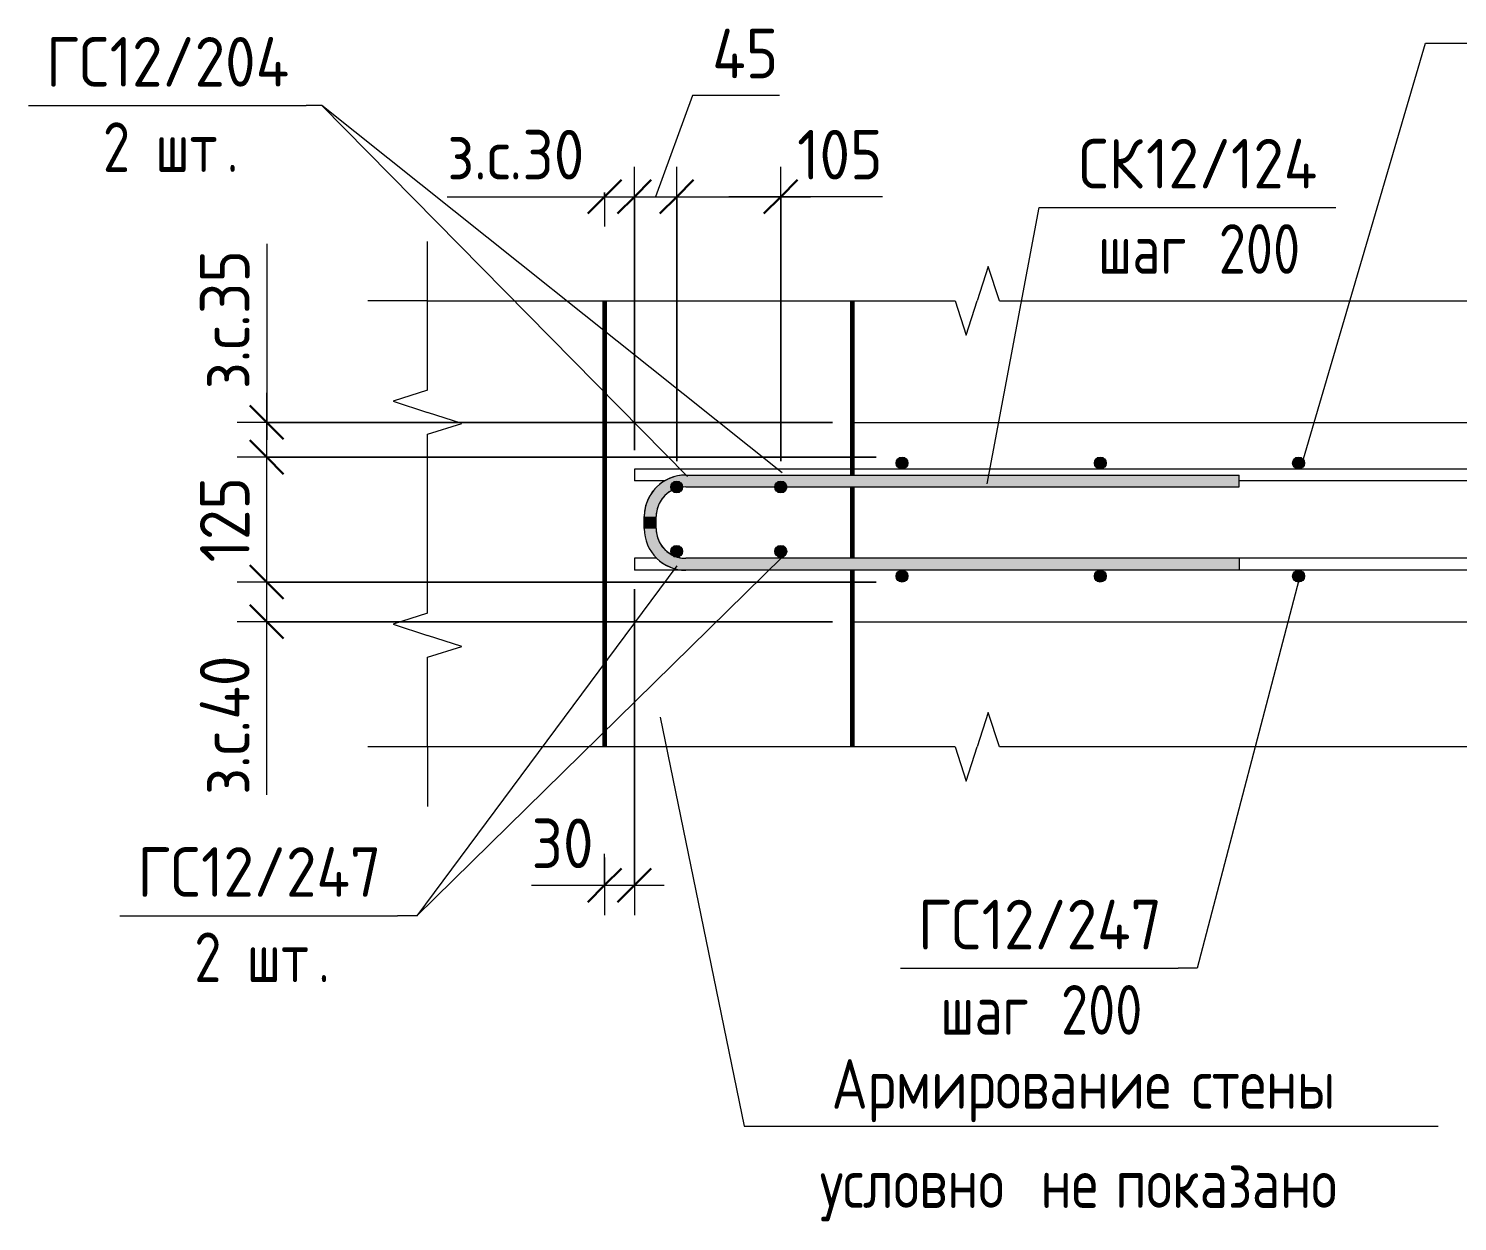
# Model space of a CAD drawing. Header units: millimetres. Extents: x 2384 to 38512, y -3571 to 48684.
# Drawn here: x 11555 to 12997, y 654 to 1857 of the extents above; entities that cross this region are included whole.
import ezdxf

# ---------------------------------------------------------------- set-up
doc = ezdxf.new("R2010")
doc.units = ezdxf.units.MM
for name, color, linetype, lineweight in [('AA_Dim', 7, 'Continuous', 9), ('AA_Dim-20', 7, 'Continuous', 9), ('AA_Linii', 7, 'Continuous', 9), ('AA_Oformlenie', 7, 'Continuous', 9), ('AA_Vinoska', 7, 'Continuous', 9), ('AF_Stena_Опалубка', 253, 'Continuous', 20), ('KR_Armatura', 7, 'Continuous', 20), ('KR_Armatura_Tonkie', 7, 'Continuous', 20)]:
    doc.layers.add(name, color=color, linetype=linetype, lineweight=lineweight)
doc.styles.add('GOST Common', font='GOST Common.ttf', dxfattribs={"width": 0.85, "height": 50})
doc.styles.add('ISOCPEUR_1', font='isocpeur.ttf', dxfattribs={"width": 0.9, "height": 50})
doc.styles.add('ISOCPEUR_2', font='isocpeur.ttf', dxfattribs={"width": 0.8, "height": 50})
doc.dimstyles.new('00_Точн_3_знака__прозр_', dxfattribs={"dimscale": 304.8, "dimtxt": 49.799059, "dimasz": 0.111549, "dimexe": 0.098425, "dimexo": 0.065617, "dimgap": 0.006562, "dimtad": 1, "dimdec": 3, "dimrnd": 0.001, "dimdsep": 46, "dimtxsty": 'ISOCPEUR_1', "dimblk1": 'OBLIQUE', "dimblk2": 'OBLIQUE', "dimsah": 1, "dimcen": 0.09, "dimdle": 0.098425, "dimazin": 0, "dimtfac": 1, "dimtdec": 4, "dimtix": 1, "dimtmove": 1, "dimatfit": 3, "dimfxl": 1, "dimtvp": 1, "dimtolj": 1, "dimtzin": 0, "dimlwd": 18, "dimlwe": 18, "dimarcsym": 2})
doc.dimstyles.new('05_Округл_5мм__прозр_', dxfattribs={"dimscale": 304.8, "dimtxt": 49.799059, "dimasz": 0.111549, "dimexe": 0.098425, "dimexo": 0.065617, "dimgap": 0.006562, "dimtad": 1, "dimdec": 0, "dimrnd": 5, "dimdsep": 46, "dimtxsty": 'ISOCPEUR_1', "dimblk1": 'OBLIQUE', "dimblk2": 'OBLIQUE', "dimsah": 1, "dimcen": 0.09, "dimdle": 0.098425, "dimazin": 0, "dimtfac": 1, "dimtdec": 4, "dimtix": 1, "dimtmove": 1, "dimatfit": 3, "dimfxl": 1, "dimtvp": 1, "dimtolj": 1, "dimtzin": 0, "dimlwd": 18, "dimlwe": 18, "dimarcsym": 2})
doc.dimstyles.new('05_Округл_5мм__прозр__1', dxfattribs={"dimscale": 304.8, "dimtxt": 49.799059, "dimasz": 0.111549, "dimexe": 0.098425, "dimexo": 0.065617, "dimgap": 0.006562, "dimtad": 1, "dimdec": 0, "dimrnd": 5, "dimdsep": 46, "dimtxsty": 'ISOCPEUR_1', "dimblk1": 'OBLIQUE', "dimblk2": 'OBLIQUE', "dimsah": 1, "dimcen": 0.09, "dimdle": 0.098425, "dimazin": 0, "dimtfac": 1, "dimtdec": 4, "dimtix": 1, "dimtmove": 0, "dimatfit": 3, "dimfxl": 1, "dimtvp": 1, "dimtolj": 1, "dimtzin": 0, "dimlwd": 18, "dimlwe": 18, "dimarcsym": 2})

# ---------------------------------------------------------------- blocks, each defined once
blk = doc.blocks.new('011_Прямоугольник обрыва _ЭлУзла_ - 011_Прямоугольник обрыва _ЭлУзла_-3892460-Сечение 7')
at = {"layer": 'AA_Oformlenie'}
for p, q in [((41186.3, 1492.5), (41186.3, 1582.4)), ((41186.3, 1582.4), (41718.7, 1582.4)), ((41763.2, 1582.4), (42827.6, 1582.4)), ((42872.1, 1582.4), (43404, 1582.4)), ((43404, 1582.4), (43404, 1492.5)), ((41186.3, 1267.6), (41186.3, 1448)), ((43404, 1448), (43404, 1267.6)), ((41186.3, 1132.7), (41186.3, 1223.1)), ((43404, 1223.1), (43404, 1132.7)), ((41718.7, 1132.7), (41186.3, 1132.7)), ((42827.6, 1132.7), (41763.2, 1132.7)), ((43404, 1132.7), (42872.1, 1132.7))]:
    blk.add_line(p, q, dxfattribs=at)
blk = doc.blocks.new('DIMBLOCK102-Сечение 7')
at = {"layer": 'AA_Dim-20', "lineweight": 30}
for p, q in [((11795.6, 1298.9), (11778.6, 1315.9)), ((11795.6, 1298.9), (11812.6, 1281.9)), ((11795.6, 1258.9), (11778.6, 1275.9)), ((11795.6, 1258.9), (11812.6, 1241.9))]:
    blk.add_line(p, q, dxfattribs=at)
at = {"layer": 'AA_Dim-20', "lineweight": 18}
for p, q in [((12410.4, 1298.9), (11765.6, 1298.9)), ((11795.6, 1228.9), (11795.6, 1298.9)), ((11795.6, 1298.9), (12410.4, 1298.9)), ((11795.6, 1255.7), (11795.6, 1278.9)), ((12366.4, 1258.9), (11765.6, 1258.9)), ((11795.6, 1258.9), (12366.4, 1258.9)), ((11795.6, 1084.4), (11795.6, 1255.7))]:
    blk.add_line(p, q, dxfattribs=at)
at = {"layer": 'AA_Dim-20', "color": 0, "lineweight": 18, "insert": (11728.2, 1084.4), "char_height": 50, "width": 181.575, "attachment_point": 1, "rotation": 90, "line_spacing_factor": 1.149209, "style": 'ISOCPEUR_1'}
blk.add_mtext('з.с.40', dxfattribs=at)
blk = doc.blocks.new('_Oblique')
at = {"color": 0, "linetype": 'ByBlock', "lineweight": -2}
blk.add_line((-0.5, -0.5), (0.5, 0.5), dxfattribs=at)
blk = doc.blocks.new('DIMBLOCK103-Сечение 7')
at = {"layer": 'AA_Dim-20', "lineweight": 30}
for p, q in [((11795.6, 1424.9), (11778.6, 1441.9)), ((11795.6, 1424.9), (11812.6, 1407.9)), ((11795.6, 1298.9), (11778.6, 1315.9)), ((11795.6, 1298.9), (11812.6, 1281.9))]:
    blk.add_line(p, q, dxfattribs=at)
at = {"layer": 'AA_Dim-20', "lineweight": 18}
for p, q in [((12410.4, 1424.9), (11765.6, 1424.9)), ((11795.6, 1298.9), (11795.6, 1424.9)), ((11795.6, 1424.9), (12410.4, 1424.9)), ((12410.4, 1298.9), (11765.6, 1298.9)), ((11795.6, 1298.9), (12410.4, 1298.9))]:
    blk.add_line(p, q, dxfattribs=at)
at = {"layer": 'AA_Dim-20', "color": 0, "lineweight": 18, "insert": (11728.2, 1318.8), "char_height": 50, "width": 103.429, "attachment_point": 1, "rotation": 90, "line_spacing_factor": 1.149209, "style": 'ISOCPEUR_1'}
blk.add_mtext('125', dxfattribs=at)
blk = doc.blocks.new('DIMBLOCK104-Сечение 7')
at = {"layer": 'AA_Dim-20', "lineweight": 18}
for p, q in [((11795.6, 1640), (11795.6, 1473.5)), ((11795.6, 1424.9), (11795.6, 1489.9)), ((11795.6, 1473.5), (11795.6, 1442.4)), ((12366.4, 1459.9), (11765.6, 1459.9)), ((11795.6, 1459.9), (12366.4, 1459.9)), ((12410.4, 1424.9), (11765.6, 1424.9)), ((11795.6, 1424.9), (12410.4, 1424.9))]:
    blk.add_line(p, q, dxfattribs=at)
at = {"layer": 'AA_Dim-20', "lineweight": 30}
for p, q in [((11795.6, 1459.9), (11778.6, 1476.9)), ((11795.6, 1459.9), (11812.6, 1442.9)), ((11795.6, 1424.9), (11778.6, 1441.9)), ((11795.6, 1424.9), (11812.6, 1407.9))]:
    blk.add_line(p, q, dxfattribs=at)
at = {"layer": 'AA_Dim-20', "color": 0, "lineweight": 18, "insert": (11728.2, 1493.5), "char_height": 50, "width": 175.829, "attachment_point": 1, "rotation": 90, "line_spacing_factor": 1.149209, "style": 'ISOCPEUR_1'}
blk.add_mtext('з.с.35', dxfattribs=at)
blk = doc.blocks.new('DIMBLOCK105-Сечение 7')
at = {"layer": 'AA_Dim-20', "lineweight": 18}
for p, q in [((12166.4, 1291.9), (12166.4, 963.2)), ((12166.4, 993.2), (12166.4, 1291.9)), ((12136.4, 993.2), (12136.4, 1025)), ((12136.4, 1021.1), (12136.4, 963.2)), ((12062.7, 993.2), (12145.9, 993.2)), ((12106.4, 993.2), (12196.4, 993.2)), ((12145.9, 993.2), (12151.4, 993.2))]:
    blk.add_line(p, q, dxfattribs=at)
at = {"layer": 'AA_Dim-20', "lineweight": 30}
for p, q in [((12136.4, 993.2), (12153.4, 1010.2)), ((12166.4, 993.2), (12183.4, 1010.2)), ((12136.4, 993.2), (12119.4, 976.2)), ((12166.4, 993.2), (12149.4, 976.2))]:
    blk.add_line(p, q, dxfattribs=at)
at = {"layer": 'AA_Dim-20', "color": 0, "lineweight": 18, "insert": (12062.7, 1060.5), "char_height": 50, "width": 75.848, "attachment_point": 1, "line_spacing_factor": 1.149209, "style": 'ISOCPEUR_1'}
blk.add_mtext('30', dxfattribs=at)
blk = doc.blocks.new('DIMBLOCK106-Сечение 7')
at = {"layer": 'AA_Dim-20', "lineweight": 18}
for p, q in [((12166.4, 1431.9), (12166.4, 1717.5)), ((11977.7, 1687.5), (12144.3, 1687.5)), ((12106.4, 1687.5), (12166.4, 1687.5)), ((12136.4, 1691.6), (12136.4, 1657.5)), ((12136.4, 1687.5), (12136.4, 1691.6)), ((12144.3, 1687.5), (12151.4, 1687.5)), ((12166.4, 1687.5), (12166.4, 1431.9))]:
    blk.add_line(p, q, dxfattribs=at)
at = {"layer": 'AA_Dim-20', "lineweight": 30}
for p, q in [((12136.4, 1687.5), (12153.4, 1704.5)), ((12166.4, 1687.5), (12183.4, 1704.5)), ((12136.4, 1687.5), (12119.4, 1670.5)), ((12166.4, 1687.5), (12149.4, 1670.5))]:
    blk.add_line(p, q, dxfattribs=at)
at = {"layer": 'AA_Dim-20', "color": 0, "lineweight": 18, "insert": (11977.7, 1754.9), "char_height": 50, "width": 175.829, "attachment_point": 1, "line_spacing_factor": 1.149209, "style": 'ISOCPEUR_1'}
blk.add_mtext('з.с.30', dxfattribs=at)
blk = doc.blocks.new('DIMBLOCK107-Сечение 7')
at = {"layer": 'AA_Dim-20', "lineweight": 18}
for p, q in [((12224.9, 1789.5), (12187.7, 1687.5)), ((12312.9, 1789.5), (12224.9, 1789.5)), ((12166.4, 1431.9), (12166.4, 1717.5)), ((12209.1, 1420.8), (12209.1, 1717.5)), ((12166.4, 1687.5), (12209.1, 1687.5)), ((12166.4, 1687.5), (12166.4, 1431.9)), ((12209.1, 1687.5), (12209.1, 1420.8))]:
    blk.add_line(p, q, dxfattribs=at)
at = {"layer": 'AA_Dim-20', "lineweight": 30}
for p, q in [((12166.4, 1687.5), (12183.4, 1704.5)), ((12209.1, 1687.5), (12226.1, 1704.5)), ((12166.4, 1687.5), (12149.4, 1670.5)), ((12209.1, 1687.5), (12192.1, 1670.5))]:
    blk.add_line(p, q, dxfattribs=at)
at = {"layer": 'AA_Dim-20', "color": 0, "lineweight": 18, "insert": (12244.9, 1856.9), "char_height": 50, "width": 81.594, "attachment_point": 1, "line_spacing_factor": 1.149209, "style": 'ISOCPEUR_1'}
blk.add_mtext('45', dxfattribs=at)
blk = doc.blocks.new('DIMBLOCK108-Сечение 7')
at = {"layer": 'AA_Dim-20', "lineweight": 18}
for p, q in [((12209.1, 1420.8), (12209.1, 1717.5)), ((12314.1, 1420.8), (12314.1, 1717.5)), ((12209.1, 1687.5), (12344.1, 1687.5)), ((12209.1, 1687.5), (12209.1, 1420.8)), ((12310.6, 1687.5), (12261.6, 1687.5)), ((12416.8, 1687.5), (12310.6, 1687.5)), ((12314.1, 1687.5), (12314.1, 1420.8))]:
    blk.add_line(p, q, dxfattribs=at)
at = {"layer": 'AA_Dim-20', "lineweight": 30}
for p, q in [((12209.1, 1687.5), (12226.1, 1704.5)), ((12314.1, 1687.5), (12331.1, 1704.5)), ((12209.1, 1687.5), (12192.1, 1670.5)), ((12314.1, 1687.5), (12297.1, 1670.5))]:
    blk.add_line(p, q, dxfattribs=at)
at = {"layer": 'AA_Dim-20', "color": 0, "lineweight": 18, "insert": (12330.6, 1754.9), "char_height": 50, "width": 103.429, "attachment_point": 1, "line_spacing_factor": 1.149209, "style": 'ISOCPEUR_1'}
blk.add_mtext('105', dxfattribs=at)
blk = doc.blocks.new('042_М_Арматуры - Диам длина поз _ Комментарий-2260297-Сечение 7')
at = {"layer": 'AA_Vinoska'}
blk.add_line((41822.7, 1676.7), (42102.7, 1676.7), dxfattribs=at)
blk = doc.blocks.new('010_Текст с выноской - Текст 2 строки-3893840-Сечение 7')
at = {"layer": 'AA_Vinoska'}
blk.add_line((41505.8, 750.2), (42205.8, 750.2), dxfattribs=at)

msp = doc.modelspace()

# ---------------------------------------------------------------- hatches: boundary and pattern name
at = {"layer": 'KR_Armatura'}
h = msp.add_hatch(color=256, dxfattribs=at)
edge = h.paths.add_edge_path()
edge.add_arc((12436.3664, 1418.8961), 6, 0, 360)
h = msp.add_hatch(color=256, dxfattribs=at)
edge = h.paths.add_edge_path()
edge.add_arc((12436.3664, 1418.8961), 6, 0, 360)
for points in [[(12433.3664, 1413.6999), (12439.3664, 1413.6999), (12442.3664, 1418.8961), (12439.3664, 1424.0922), (12433.3664, 1424.0922), (12430.3664, 1418.8961)], [(12433.3664, 1413.6999), (12439.3664, 1413.6999), (12442.3664, 1418.8961), (12439.3664, 1424.0922), (12433.3664, 1424.0922), (12430.3664, 1418.8961)], [(12633.3664, 1413.6999), (12639.3664, 1413.6999), (12642.3664, 1418.8961), (12639.3664, 1424.0922), (12633.3664, 1424.0922), (12630.3664, 1418.8961)], [(12633.3664, 1413.6999), (12639.3664, 1413.6999), (12642.3664, 1418.8961), (12639.3664, 1424.0922), (12633.3664, 1424.0922), (12630.3664, 1418.8961)], [(12839.3664, 1413.6999), (12842.3664, 1418.8961), (12839.3664, 1424.0922), (12833.3664, 1424.0922), (12830.3664, 1418.8961), (12833.3664, 1413.6999)], [(12833.3664, 1413.6999), (12839.3664, 1413.6999), (12842.3664, 1418.8961), (12839.3664, 1424.0922), (12833.3664, 1424.0922), (12830.3664, 1418.8961)], [(12206.0661, 1389.6225), (12212.0661, 1389.6225), (12215.0661, 1394.8187), (12212.0661, 1400.0148), (12206.0661, 1400.0148), (12203.0661, 1394.8187)], [(12311.0661, 1389.6225), (12317.0661, 1389.6225), (12320.0661, 1394.8187), (12317.0661, 1400.0148), (12311.0661, 1400.0148), (12308.0661, 1394.8187)], [(12212.0661, 1324.7222), (12215.0661, 1329.9183), (12212.0661, 1335.1145), (12206.0661, 1335.1145), (12203.0661, 1329.9183), (12206.0661, 1324.7222)], [(12311.0661, 1324.7222), (12317.0661, 1324.7222), (12320.0661, 1329.9183), (12317.0661, 1335.1145), (12311.0661, 1335.1145), (12308.0661, 1329.9183)], [(12433.3664, 1299.6999), (12439.3664, 1299.6999), (12442.3664, 1304.8961), (12439.3664, 1310.0922), (12433.3664, 1310.0922), (12430.3664, 1304.8961)], [(12633.3664, 1299.6999), (12639.3664, 1299.6999), (12642.3664, 1304.8961), (12639.3664, 1310.0922), (12633.3664, 1310.0922), (12630.3664, 1304.8961)], [(12833.3664, 1299.6999), (12839.3664, 1299.6999), (12842.3664, 1304.8961), (12839.3664, 1310.0922), (12833.3664, 1310.0922), (12830.3664, 1304.8961)]]:
    msp.add_hatch(color=256, dxfattribs=at).paths.add_polyline_path(points)
h = msp.add_hatch(color=256, dxfattribs=at)
edge = h.paths.add_edge_path()
edge.add_arc((12636.3664, 1418.8961), 6, 0, 360)
h = msp.add_hatch(color=256, dxfattribs=at)
edge = h.paths.add_edge_path()
edge.add_arc((12636.3664, 1418.8961), 6, 0, 360)
h = msp.add_hatch(color=256, dxfattribs=at)
edge = h.paths.add_edge_path()
edge.add_arc((12836.3664, 1418.8961), 6, 0, 360)
h = msp.add_hatch(color=256, dxfattribs=at)
edge = h.paths.add_edge_path()
edge.add_arc((12836.3664, 1418.8961), 6, 0, 360)
h = msp.add_hatch(color=256, dxfattribs=at)
edge = h.paths.add_edge_path()
edge.add_arc((12209.0661, 1394.8187), 6, 0, 360)
h = msp.add_hatch(color=256, dxfattribs=at)
edge = h.paths.add_edge_path()
edge.add_arc((12314.0661, 1394.8187), 6, 0, 360)
h = msp.add_hatch(color=256, dxfattribs=at)
edge = h.paths.add_edge_path()
edge.add_arc((12209.0661, 1329.9183), 6, 0, 360)
h = msp.add_hatch(color=256, dxfattribs=at)
edge = h.paths.add_edge_path()
edge.add_arc((12314.0661, 1329.9183), 6, 0, 360)
h = msp.add_hatch(color=256, dxfattribs=at)
edge = h.paths.add_edge_path()
edge.add_arc((12436.3664, 1304.8961), 6, 0, 360)
h = msp.add_hatch(color=256, dxfattribs=at)
edge = h.paths.add_edge_path()
edge.add_arc((12636.3664, 1304.8961), 6, 0, 360)
h = msp.add_hatch(color=256, dxfattribs=at)
edge = h.paths.add_edge_path()
edge.add_arc((12836.3664, 1304.8961), 6, 0, 360)
at = {"layer": 'KR_Armatura_Tonkie'}
for color, points in [(24, [(12188.3664, 1364.8912), (12189.3887, 1372.6557), (12192.3857, 1379.8912), (12197.1532, 1386.1044), (12203.3664, 1390.8719), (12210.6019, 1393.8689), (12218.3664, 1394.8912), (12218.3664, 1406.8912), (12207.496, 1405.4601), (12197.3664, 1401.2642), (12188.668, 1394.5897), (12181.9934, 1385.8912), (12177.7976, 1375.7616), (12176.3664, 1364.8912)]), (24, [(12176.3671, 1364.896), (12177.7994, 1375.766), (12182.157, 1386.1044), (12188.6707, 1394.5918), (12197.3714, 1401.2663), (12207.5004, 1405.4606), (12207.4788, 1405.4578), (12196.8803, 1400.896), (12188.6589, 1394.5827), (12181.9913, 1385.8911), (12177.7969, 1375.7616), (12176.3664, 1364.896)]), (24, [(12218.3664, 1394.8912), (12776.3664, 1394.8912), (12776.3664, 1406.8912), (12218.3664, 1406.8912)]), (24, [(12188.3664, 1352.8912), (12188.3664, 1364.8912), (12176.3664, 1364.8912), (12176.3664, 1352.8912)]), (24, [(12218.3664, 1310.8912), (12218.3664, 1322.8912), (12210.6019, 1323.9134), (12203.3664, 1326.9104), (12197.1532, 1331.678), (12192.3857, 1337.8912), (12189.3887, 1345.1266), (12188.3664, 1352.8912), (12176.3664, 1352.8912), (12177.7976, 1342.0208), (12181.9934, 1331.8912), (12188.668, 1323.1927), (12197.3664, 1316.5181), (12207.496, 1312.3223), (12212.8907, 1311.6121)]), (24, [(12218.3664, 1322.8912), (12218.3664, 1322.896), (12210.6019, 1323.9183), (12203.3664, 1326.9153), (12196.9934, 1331.8912), (12192.3857, 1337.896), (12189.3887, 1345.1315), (12189.3887, 1345.1266), (12192.3857, 1337.8912), (12197.3664, 1331.5144), (12203.3664, 1326.9104), (12210.6019, 1323.9134), (12218.362, 1322.8918)]), (14, [(12442.9369, 1310.8912), (12776.3664, 1310.8912), (12776.3664, 1322.8912), (12218.3664, 1322.8912), (12218.3664, 1310.8912), (12289.5728, 1310.8912)]), (14, [(12776.3664, 1322.8912), (12776.3664, 1322.896), (12442.9369, 1322.8912)])]:
    msp.add_hatch(color=color, dxfattribs=at).paths.add_polyline_path(points)

# ---------------------------------------------------------------- linework, layer by layer
at = {"layer": 'AA_Linii'}
for p, q in [((12386.3664, 1459.8961), (13836.3664, 1459.8961)), ((12386.3664, 1258.8961), (13836.3664, 1258.8961))]:
    msp.add_line(p, q, dxfattribs=at)
at = {"layer": 'AA_Vinoska'}
for p, q in [((12841.2242, 1423.3045), (12964.4171, 1842.4731)), ((12964.4171, 1842.4731), (12981.8961, 1842.4731)), ((11851.3053, 1779.4311), (11835.3553, 1779.4311)), ((11851.3053, 1779.4311), (11835.3553, 1779.4311)), ((12219.9269, 1405.4928), (11851.3053, 1779.4311)), ((12315.6267, 1409.0372), (11851.3053, 1779.4311)), ((12522.0828, 1398.0822), (12574.7729, 1676.7321)), ((12574.7729, 1676.7321), (12594.0251, 1676.7321)), ((11957.662, 1582.3791), (11957.662, 1642.3791)), ((12523.3499, 1617.0391), (12512.0881, 1582.3791)), ((12534.6116, 1582.3791), (12523.3499, 1617.0391)), ((11957.662, 1582.3791), (11897.662, 1582.3791)), ((12490.0881, 1582.3791), (12501.0881, 1547.7381)), ((12501.0881, 1547.7381), (12512.0881, 1582.3791)), ((11957.662, 1492.4808), (11923.002, 1481.219)), ((11923.002, 1481.219), (11957.662, 1469.9573)), ((11992.303, 1458.9573), (11957.662, 1469.9573)), ((11957.662, 1447.9573), (11992.303, 1458.9573)), ((12315.6267, 1324.0681), (11947.0051, 962.5353)), ((12209.2936, 1315.207), (11947.0051, 962.5353)), ((12836.759, 1300.9525), (12734.0251, 909.5082)), ((11957.662, 1267.6372), (11923.002, 1256.3754)), ((11923.002, 1256.3754), (11957.662, 1245.1137)), ((11992.303, 1234.1137), (11957.662, 1245.1137)), ((11957.662, 1223.1137), (11992.303, 1234.1137)), ((12192.3094, 1162.7423), (12277.1234, 750.2398)), ((12523.3499, 1167.352), (12512.0881, 1132.6919)), ((12534.6116, 1132.6919), (12523.3499, 1167.352)), ((11957.662, 1132.6919), (11897.662, 1132.6919)), ((11957.662, 1132.6919), (11957.662, 1072.6919)), ((12490.0881, 1132.6919), (12501.0881, 1098.0509)), ((12501.0881, 1098.0509), (12512.0881, 1132.6919)), ((11947.0051, 962.5353), (11927.5107, 962.5353)), ((11947.0051, 962.5353), (11927.5107, 962.5353)), ((12734.0251, 909.5082), (12714.8649, 909.5082))]:
    msp.add_line(p, q, dxfattribs=at)
at = {"layer": 'AF_Stena_Опалубка', "lineweight": 60}
for p, q in [((12136.3664, 1582.3791), (12136.3664, 1132.6919)), ((12386.3664, 1412.896), (12386.3664, 1582.3791)), ((12386.3664, 1406.896), (12386.3664, 1412.896)), ((12386.3664, 1322.896), (12386.3664, 1394.8912)), ((12386.3664, 1132.6919), (12386.3664, 1310.8912))]:
    msp.add_line(p, q, dxfattribs=at)
at = {"layer": 'KR_Armatura'}
for p, q in [((12433.3664, 1424.0922), (12430.3664, 1418.8961)), ((12433.3664, 1424.0922), (12430.3664, 1418.8961)), ((12430.3664, 1418.8961), (12433.3664, 1413.6999)), ((12430.3664, 1418.8961), (12433.3664, 1413.6999)), ((12439.3664, 1424.0922), (12433.3664, 1424.0922)), ((12439.3664, 1424.0922), (12433.3664, 1424.0922)), ((12433.3664, 1413.6999), (12439.3664, 1413.6999)), ((12433.3664, 1413.6999), (12439.3664, 1413.6999)), ((12442.3664, 1418.8961), (12439.3664, 1424.0922)), ((12442.3664, 1418.8961), (12439.3664, 1424.0922)), ((12439.3664, 1413.6999), (12442.3664, 1418.8961)), ((12439.3664, 1413.6999), (12442.3664, 1418.8961)), ((12633.3664, 1424.0922), (12630.3664, 1418.8961)), ((12633.3664, 1424.0922), (12630.3664, 1418.8961)), ((12630.3664, 1418.8961), (12633.3664, 1413.6999)), ((12630.3664, 1418.8961), (12633.3664, 1413.6999)), ((12639.3664, 1424.0922), (12633.3664, 1424.0922)), ((12639.3664, 1424.0922), (12633.3664, 1424.0922)), ((12633.3664, 1413.6999), (12639.3664, 1413.6999)), ((12633.3664, 1413.6999), (12639.3664, 1413.6999)), ((12642.3664, 1418.8961), (12639.3664, 1424.0922)), ((12642.3664, 1418.8961), (12639.3664, 1424.0922)), ((12639.3664, 1413.6999), (12642.3664, 1418.8961)), ((12639.3664, 1413.6999), (12642.3664, 1418.8961)), ((12833.3664, 1424.0922), (12830.3664, 1418.8961)), ((12833.3664, 1424.0922), (12830.3664, 1418.8961)), ((12830.3664, 1418.8961), (12833.3664, 1413.6999)), ((12830.3664, 1418.8961), (12833.3664, 1413.6999)), ((12839.3664, 1424.0922), (12833.3664, 1424.0922)), ((12839.3664, 1424.0922), (12833.3664, 1424.0922)), ((12833.3664, 1413.6999), (12839.3664, 1413.6999)), ((12833.3664, 1413.6999), (12839.3664, 1413.6999)), ((12842.3664, 1418.8961), (12839.3664, 1424.0922)), ((12842.3664, 1418.8961), (12839.3664, 1424.0922)), ((12839.3664, 1413.6999), (12842.3664, 1418.8961)), ((12839.3664, 1413.6999), (12842.3664, 1418.8961)), ((12206.0661, 1400.0148), (12203.0661, 1394.8187)), ((12212.0661, 1400.0148), (12206.0661, 1400.0148)), ((12215.0661, 1394.8187), (12212.0661, 1400.0148)), ((12311.0661, 1400.0148), (12308.0661, 1394.8187)), ((12317.0661, 1400.0148), (12311.0661, 1400.0148)), ((12320.0661, 1394.8187), (12317.0661, 1400.0148)), ((12203.0661, 1394.8187), (12206.0661, 1389.6225)), ((12206.0661, 1389.6225), (12212.0661, 1389.6225)), ((12212.0661, 1389.6225), (12215.0661, 1394.8187)), ((12308.0661, 1394.8187), (12311.0661, 1389.6225)), ((12311.0661, 1389.6225), (12317.0661, 1389.6225)), ((12317.0661, 1389.6225), (12320.0661, 1394.8187)), ((12206.0661, 1335.1145), (12203.0661, 1329.9183)), ((12203.0661, 1329.9183), (12206.0661, 1324.7222)), ((12212.0661, 1335.1145), (12206.0661, 1335.1145)), ((12215.0661, 1329.9183), (12212.0661, 1335.1145)), ((12212.0661, 1324.7222), (12215.0661, 1329.9183)), ((12311.0661, 1335.1145), (12308.0661, 1329.9183)), ((12308.0661, 1329.9183), (12311.0661, 1324.7222)), ((12317.0661, 1335.1145), (12311.0661, 1335.1145)), ((12320.0661, 1329.9183), (12317.0661, 1335.1145)), ((12317.0661, 1324.7222), (12320.0661, 1329.9183)), ((12206.0661, 1324.7222), (12212.0661, 1324.7222)), ((12311.0661, 1324.7222), (12317.0661, 1324.7222)), ((12433.3664, 1310.0922), (12430.3664, 1304.8961)), ((12430.3664, 1304.8961), (12433.3664, 1299.6999)), ((12439.3664, 1310.0922), (12433.3664, 1310.0922)), ((12433.3664, 1299.6999), (12439.3664, 1299.6999)), ((12442.3664, 1304.8961), (12439.3664, 1310.0922)), ((12439.3664, 1299.6999), (12442.3664, 1304.8961)), ((12633.3664, 1310.0922), (12630.3664, 1304.8961)), ((12630.3664, 1304.8961), (12633.3664, 1299.6999)), ((12639.3664, 1310.0922), (12633.3664, 1310.0922)), ((12633.3664, 1299.6999), (12639.3664, 1299.6999)), ((12642.3664, 1304.8961), (12639.3664, 1310.0922)), ((12639.3664, 1299.6999), (12642.3664, 1304.8961)), ((12833.3664, 1310.0922), (12830.3664, 1304.8961)), ((12830.3664, 1304.8961), (12833.3664, 1299.6999)), ((12839.3664, 1310.0922), (12833.3664, 1310.0922)), ((12833.3664, 1299.6999), (12839.3664, 1299.6999)), ((12842.3664, 1304.8961), (12839.3664, 1310.0922)), ((12839.3664, 1299.6999), (12842.3664, 1304.8961))]:
    msp.add_line(p, q, dxfattribs=at)
for centre in [(12436.3664, 1418.8961), (12436.3664, 1418.8961), (12636.3664, 1418.8961), (12636.3664, 1418.8961), (12836.3664, 1418.8961), (12836.3664, 1418.8961), (12209.0661, 1394.8187), (12314.0661, 1394.8187), (12209.0661, 1329.9183), (12314.0661, 1329.9183), (12436.3664, 1304.8961), (12636.3664, 1304.8961), (12836.3664, 1304.8961)]:
    msp.add_circle(centre, 6, dxfattribs=at)
at = {"layer": 'KR_Armatura_Tonkie'}
for p, q in [((14036.3664, 1412.896), (12166.3664, 1412.896)), ((12166.3664, 1412.896), (12166.3664, 1400.896)), ((14036.3664, 1412.896), (12166.3664, 1412.896)), ((12166.3664, 1412.896), (12166.3664, 1400.896)), ((14036.3664, 1412.896), (12166.3664, 1412.896)), ((12166.3664, 1412.896), (12166.3664, 1400.896)), ((12196.8866, 1400.896), (12166.3664, 1400.896)), ((12196.8802, 1400.896), (12166.3664, 1400.896)), ((12196.8802, 1400.896), (12166.3664, 1400.896)), ((12218.3664, 1406.896), (12776.3664, 1406.896)), ((12218.3664, 1406.896), (12776.3664, 1406.896)), ((12218.3664, 1406.8912), (12776.3664, 1406.8912)), ((12776.3664, 1400.896), (12776.3664, 1406.896)), ((12776.3664, 1400.896), (12776.3664, 1406.896)), ((12776.3664, 1394.8912), (12776.3664, 1406.8912)), ((13456.3664, 1400.896), (12776.3664, 1400.896)), ((13456.3664, 1400.896), (12776.3664, 1400.896)), ((13456.3664, 1400.896), (12776.3664, 1400.896)), ((12776.3664, 1394.896), (12776.3664, 1400.896)), ((12776.3664, 1394.896), (12776.3664, 1400.896)), ((12218.3664, 1394.896), (12776.3664, 1394.896)), ((12218.3664, 1394.896), (12776.3664, 1394.896)), ((12218.3664, 1394.8912), (12776.3664, 1394.8912)), ((12176.3664, 1352.896), (12176.3664, 1364.896)), ((12176.3664, 1352.896), (12176.3664, 1364.896)), ((12176.3664, 1352.8912), (12176.3664, 1364.8912)), ((12188.3664, 1352.896), (12188.3664, 1364.8912)), ((12188.3664, 1352.896), (12188.3664, 1364.8912)), ((12188.3664, 1352.8912), (12188.3664, 1364.8912)), ((12189.0545, 1322.896), (12166.3664, 1322.896)), ((12166.3664, 1322.896), (12166.3664, 1310.896)), ((12189.0546, 1322.896), (12166.3664, 1322.896)), ((12166.3664, 1322.896), (12166.3664, 1310.896)), ((12189.0609, 1322.8912), (12166.3664, 1322.8912)), ((12166.3664, 1322.8912), (12166.3664, 1310.8912)), ((14014.3664, 1322.896), (12218.3664, 1322.896)), ((14014.3664, 1322.896), (12218.3664, 1322.896)), ((12776.3664, 1322.896), (12218.3664, 1322.896)), ((12776.3664, 1322.896), (12218.3664, 1322.896)), ((14014.3664, 1322.8912), (12218.3664, 1322.8912)), ((12776.3664, 1322.8912), (12218.3664, 1322.8912)), ((12776.3664, 1322.8912), (12776.3664, 1310.896)), ((12776.3664, 1322.8912), (12776.3664, 1310.896)), ((12776.3664, 1322.8912), (12776.3664, 1310.8912)), ((14036.3664, 1310.896), (12166.3664, 1310.896)), ((14036.3664, 1310.896), (12166.3664, 1310.896)), ((14036.3664, 1310.8912), (12166.3664, 1310.8912)), ((12776.3664, 1310.896), (12218.3664, 1310.896)), ((12776.3664, 1310.896), (12218.3664, 1310.896)), ((12776.3664, 1310.8912), (12218.3664, 1310.8912))]:
    msp.add_line(p, q, dxfattribs=at)
for centre, radius, start, end in [((12218.3664, 1364.8912), 42, 90, 180), ((12218.3664, 1364.896), 42, 120.8383869, 180), ((12218.3664, 1364.896), 42, 120.8383893, 180), ((12218.3664, 1364.896), 42, 90, 120.8383699), ((12218.3664, 1364.896), 42, 90, 120.8383893), ((12218.3664, 1364.8912), 30, 90, 180), ((12218.3664, 1364.896), 30, 135.0117316, 149.9999792), ((12218.3664, 1364.896), 30, 135.0117524, 150), ((12218.3664, 1364.896), 30, 90, 135), ((12218.3664, 1364.896), 30, 90, 135), ((12218.3664, 1364.896), 30, 165.0093876, 179.9999833), ((12218.3664, 1364.896), 30, 165.0094043, 180), ((12218.3664, 1364.896), 30, 150.0100741, 164.9999821), ((12218.3664, 1364.896), 30, 150.010092, 165), ((12218.3664, 1352.896), 42, 180, 225.6775864), ((12218.3664, 1352.896), 42, 180, 225.6885458), ((12218.3664, 1352.8912), 42, 180, 270), ((12218.3664, 1352.8912), 30, 180, 270), ((12218.3664, 1352.896), 30, 180.0093876, 194.9999833), ((12218.3664, 1352.896), 30, 180.0094043, 195), ((12218.3664, 1352.896), 30, 195.0100741, 209.9999821), ((12218.3664, 1352.896), 30, 195.010092, 210), ((12218.3664, 1352.896), 30, 210.0117316, 224.9999792), ((12218.3664, 1352.896), 30, 210.0117524, 270), ((12218.3664, 1352.896), 30, 225, 269.9998808), ((12218.3664, 1352.896), 42, 225.6885264, 269.9999148), ((12218.3664, 1352.896), 42, 225.6885458, 270)]:
    msp.add_arc(centre, radius, start, end, dxfattribs=at)

# ---------------------------------------------------------------- block references
at = {"layer": 'AA_Oformlenie'}
msp.add_blockref('011_Прямоугольник обрыва _ЭлУзла_ - 011_Прямоугольник обрыва _ЭлУзла_-3892460-Сечение 7', (-29228.6335, 0), dxfattribs=at)
at = {"layer": 'AA_Vinoska'}
for name, p in [('042_М_Арматуры - Диам длина поз _ Комментарий-2260297-Сечение 7', (-28840.7625, 165.741)), ('042_М_Арматуры - Диам длина поз _ Комментарий-2260297-Сечение 7', (-30267.3033, 102.699)), ('042_М_Арматуры - Диам длина поз _ Комментарий-2260297-Сечение 7', (-30267.3033, 102.699)), ('042_М_Арматуры - Диам длина поз _ Комментарий-2260297-Сечение 7', (-29228.6335, 0)), ('042_М_Арматуры - Диам длина поз _ Комментарий-2260297-Сечение 7', (-30175.1479, -714.1967)), ('042_М_Арматуры - Диам длина поз _ Комментарий-2260297-Сечение 7', (-30175.1479, -714.1967)), ('042_М_Арматуры - Диам длина поз _ Комментарий-2260297-Сечение 7', (-29387.7937, -767.2239)), ('010_Текст с выноской - Текст 2 строки-3893840-Сечение 7', (-29228.6335, 0))]:
    msp.add_blockref(name, p, dxfattribs=at)

# ---------------------------------------------------------------- texts
at = {"layer": 'AA_Vinoska', "char_height": 50, "attachment_point": 1}
for s, insert, width, style in [('ГС', (11572.8781, 1848.5131), 77.924025, 'ISOCPEUR_1'), ('ГС', (11572.8781, 1848.5131), 77.924025, 'ISOCPEUR_1'), ('12/204', (11637.1718, 1848.5131), 226.556887, 'ISOCPEUR_1'), ('12/204', (11637.1718, 1848.5131), 226.556887, 'ISOCPEUR_1'), ('2 ', (11630.3481, 1762.5321), 64.135, 'ISOCPEUR_2'), ('шт', (11683.2648, 1762.5321), 87.2236, 'ISOCPEUR_2'), ('СК', (12614.6079, 1745.8141), 82.253137, 'ISOCPEUR_1'), ('12/124', (12682.4735, 1745.8141), 215.012587, 'ISOCPEUR_1'), ('\\fISOCPEUR|b0|i0|c204|p34|;\\W.8;.', (11755.2314, 1762.5321), 14.1097, 'ISOCPEUR_2'), (' 200', (12730.3662, 1659.8331), 133.4008, 'ISOCPEUR_2'), ('шаг', (12634.0579, 1659.8331), 116.7257, 'ISOCPEUR_2'), ('ГС', (11665.0335, 1031.6174), 77.924025, 'ISOCPEUR_1'), ('ГС', (11665.0335, 1031.6174), 77.924025, 'ISOCPEUR_1'), ('12/247', (11729.3272, 1031.6174), 226.556887, 'ISOCPEUR_1'), ('12/247', (11729.3272, 1031.6174), 226.556887, 'ISOCPEUR_1'), ('ГС', (12452.3877, 978.5903), 77.924025, 'ISOCPEUR_1'), ('12/247', (12516.6815, 978.5903), 226.556887, 'ISOCPEUR_1'), ('2 ', (11722.5035, 945.6364), 64.135, 'ISOCPEUR_2'), ('шт', (11775.4202, 945.6364), 87.2236, 'ISOCPEUR_2'), ('\\fISOCPEUR|b0|i0|c204|p34|;\\W.8;.', (11847.3868, 945.6364), 14.1097, 'ISOCPEUR_2'), (' 200', (12571.2061, 892.6092), 133.4008, 'ISOCPEUR_2'), ('шаг', (12474.8977, 892.6092), 116.7257, 'ISOCPEUR_2'), ('Армирование', (12365.329, 817.8859), 422.489312, 'GOST Common'), ('\\fGOST Common|b0|i0|c204|p34|;\\W.85; ', (12713.9175, 817.8859), 17.717294, 'GOST Common'), ('стены', (12728.5358, 817.8859), 192.164494, 'GOST Common'), ('\\fGOST Common|b0|i0|c204|p34|;\\W.85; ', (12561.5427, 717.8859), 17.717294, 'GOST Common'), ('\\fGOST Common|b0|i0|c204|p34|;\\W.85; ', (12636.8828, 717.8859), 17.717294, 'GOST Common'), ('показано', (12651.501, 717.8859), 299.831125, 'GOST Common'), ('условно', (12353.514, 717.8859), 252.130719, 'GOST Common'), ('не', (12576.1609, 717.8859), 73.594912, 'GOST Common')]:
    msp.add_mtext(s, dxfattribs=dict(at, insert=insert, width=width, style=style))

# ---------------------------------------------------------------- dimensions: what is measured, and where the dimension line sits
at = {"layer": 'AA_Dim', "lineweight": 18}
for base, p1, p2, override, picture, middle in [((12209.0661, 1687.5423), (12166.3664, 1411.8884), (12209.0661, 1400.8187), {"dimpost": '<>', "dimfxl": 44.111172}, 'DIMBLOCK107-Сечение 7', (12285.6645, 1823.5318)), ((12166.3664, 1687.5423), (12136.3664, 1711.584), (12166.3664, 1411.8884), {"dimpost": 'з.с.<>', "dimfxl": 301.1934}, 'DIMBLOCK106-Сечение 7', (12065.6623, 1721.5318)), ((12314.0661, 1687.5423), (12209.0661, 1400.8187), (12314.0661, 1400.8187), {"dimpost": '<>', "dimfxl": 105}, 'DIMBLOCK108-Сечение 7', (12382.2971, 1721.5318))]:
    dim = msp.add_linear_dim(base=base, p1=p1, p2=p2, dimstyle='05_Округл_5мм__прозр_', override=override, dxfattribs=at)
    dim.commit()
    dim.dimension.update_dxf_attribs({"geometry": picture, "text_midpoint": middle, "dimtype": 160})
for base, p1, p2, override, picture, middle in [((11795.5692, 1459.8961), (12430.3664, 1424.8961), (12386.3664, 1459.8961), {"dimpost": 'з.с.<>', "dimfxl": 56.222771}, 'DIMBLOCK104-Сечение 7', (11761.5798, 1581.3807)), ((11795.5692, 1298.8961), (12386.3664, 1258.8961), (12430.3664, 1298.8961), {"dimpost": 'з.с.<>', "dimfxl": 59.464275}, 'DIMBLOCK102-Сечение 7', (11761.5798, 1175.182))]:
    dim = msp.add_linear_dim(base=base, p1=p1, p2=p2, angle=90, dimstyle='05_Округл_5мм__прозр_', override=override, dxfattribs=at)
    dim.commit()
    dim.dimension.update_dxf_attribs({"geometry": picture, "text_midpoint": middle, "dimtype": 160, "text_rotation": 90})
dim = msp.add_linear_dim(base=(11795.5692, 1424.8961), p1=(12430.3664, 1298.8961), p2=(12430.3664, 1424.8961), angle=90, dimstyle='05_Округл_5мм__прозр__1', override={"dimpost": '<>', "dimfxl": 126}, dxfattribs=at)
dim.commit()
dim.dimension.update_dxf_attribs({"geometry": 'DIMBLOCK103-Сечение 7', "text_midpoint": (11768.5692, 1361.8961)})
dim = msp.add_linear_dim(base=(12166.3664, 993.1618), p1=(12136.3664, 1041.0579), p2=(12166.3664, 1311.8989), angle=0, dimstyle='00_Точн_3_знака__прозр_', override={"dimpost": '<>', "dimfxl": 272.497418}, dxfattribs=at)
dim.commit()
dim.dimension.update_dxf_attribs({"geometry": 'DIMBLOCK105-Сечение 7', "text_midpoint": (12100.6121, 1027.1512), "dimtype": 160})

doc.saveas('drawing.dxf')
